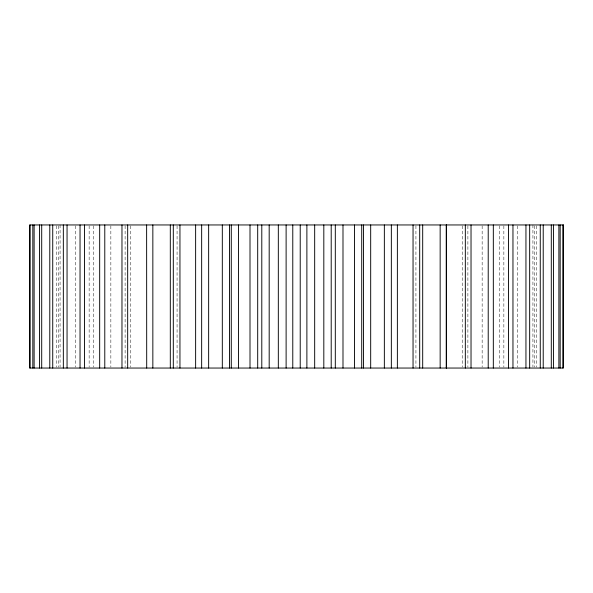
<?xml version="1.0" encoding="UTF-8"?>
<svg xmlns="http://www.w3.org/2000/svg" width="593" height="593" viewBox="0 0 593 593"><rect width="100%" height="100%" fill="white"/><g stroke="black" fill="none" stroke-linecap="round" stroke-linejoin="round"><path stroke-width="0.44" stroke-dasharray="2.96 2.22" d="M536.398 225.874L536.398 367.126M534.597 225.874L534.597 367.126M532.929 224.955L532.929 367.126M517.741 225.874L517.741 367.126M503.857 225.874L503.857 367.126M499.565 225.874L499.565 367.126M482.146 225.874L482.146 367.126M467.892 225.874L467.892 367.126M462.214 225.874L462.214 367.126M415.93 225.874L415.93 367.126M177.07 225.874L177.07 367.126M130.786 225.874L130.786 367.126M125.108 225.874L125.108 367.126M110.854 225.874L110.854 367.126M93.435 225.874L93.435 367.126M89.143 225.874L89.143 367.126M75.259 225.874L75.259 367.126M60.071 224.955L60.071 367.126M58.403 225.874L58.403 367.126M56.602 225.874L56.602 367.126"/><path stroke-width="0.89" d="M562.92 224.955L562.92 368.045M560.177 224.955L560.177 368.045M558.88 224.955L558.88 368.045M553.432 224.955L553.432 368.045M551.297 224.955L551.297 368.045M543.218 224.955L543.218 368.045M540.267 224.955L540.267 368.045M529.66 224.955L529.66 368.045M525.947 224.955L525.947 368.045M512.96 224.955L512.96 368.045M508.512 224.955L508.512 368.045M493.324 224.955L493.324 368.045M488.217 224.955L488.217 368.045M471.027 224.955L471.027 368.045M465.327 224.955L465.327 368.045M446.373 224.955L446.373 368.045M446.299 224.955L446.299 368.045M440.154 224.955L440.154 368.045M422.69 224.955L422.69 368.045M419.696 224.955L419.696 368.045M413.047 224.955L413.047 368.045M397.369 224.955L397.369 368.045M391.343 224.955L391.343 368.045M384.353 224.955L384.353 368.045M370.684 224.955L370.684 368.045M363.472 224.955L363.472 368.045M361.715 224.955L361.715 368.045M354.473 224.955L354.473 368.045M342.991 224.955L342.991 368.045M335.304 224.955L335.304 368.045M331.205 224.955L331.205 368.045M323.815 224.955L323.815 368.045M314.675 224.955L314.675 368.045M306.885 224.955L306.885 368.045M300.221 224.955L300.221 368.045M292.779 224.955L292.779 368.045M286.115 224.955L286.115 368.045M278.325 224.955L278.325 368.045M269.185 224.955L269.185 368.045M261.795 224.955L261.795 368.045M257.696 224.955L257.696 368.045M250.009 224.955L250.009 368.045M238.527 224.955L238.527 368.045M231.285 224.955L231.285 368.045M229.535 224.955L229.535 368.045M222.316 224.955L222.316 368.045M208.647 224.955L208.647 368.045M201.657 224.955L201.657 368.045M195.631 224.955L195.631 368.045M179.953 224.955L179.953 368.045M173.304 224.955L173.304 368.045M170.31 224.955L170.31 368.045M152.846 224.955L152.846 368.045M146.627 224.955L146.701 368.045M127.673 224.955L127.673 368.045M121.973 224.955L121.973 368.045M104.783 224.955L104.783 368.045M99.676 224.955L99.676 368.045M84.488 224.955L84.488 368.045M80.04 224.955L80.04 368.045M67.053 224.955L67.053 368.045M63.34 224.955L63.34 368.045M52.733 224.955L52.733 368.045M49.782 224.955L49.782 368.045M41.703 224.955L41.703 368.045M39.568 224.955L39.568 368.045M34.12 224.955L34.12 368.045M32.823 224.955L32.823 368.045M30.08 224.955L30.08 368.045M563.35 224.955L29.65 224.955L29.65 368.045L563.35 368.045L563.35 224.955"/></g></svg>
